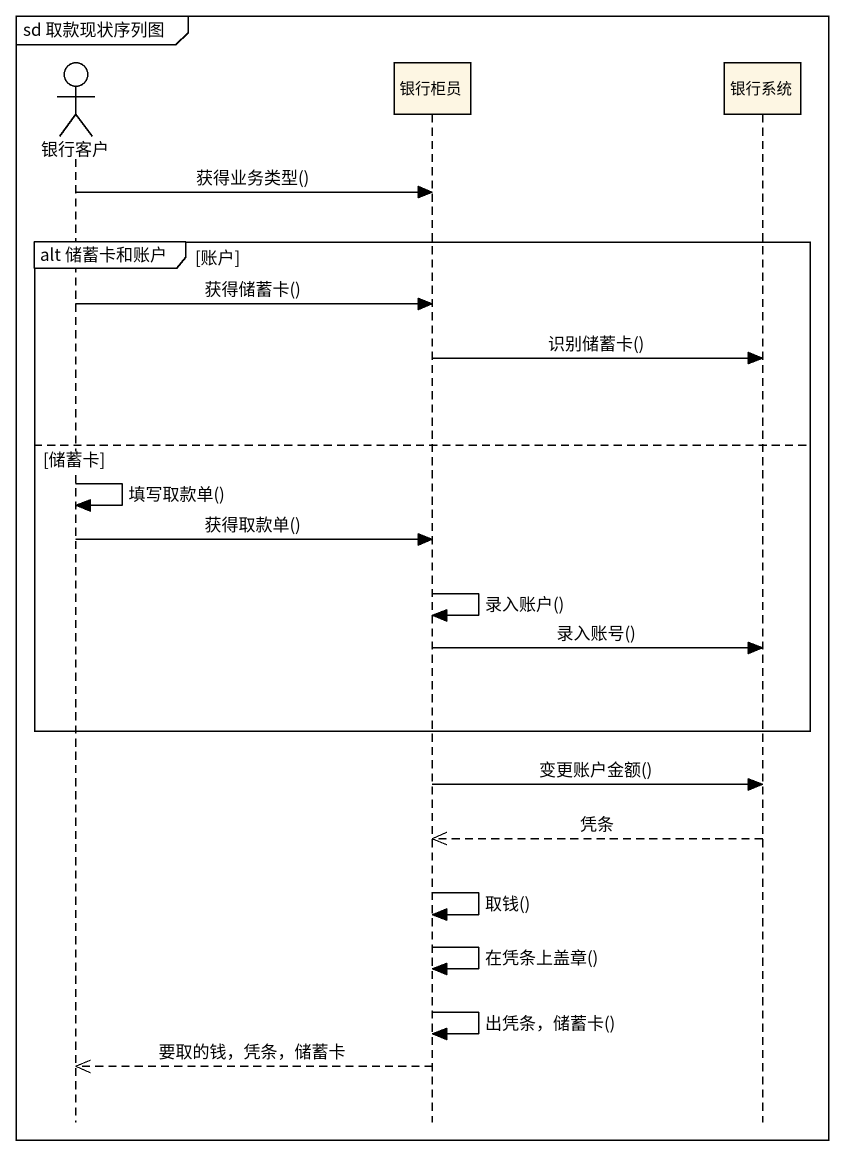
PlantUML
@startuml
mainframe sd 取款现状序列图
hide footbox
actor 银行客户
participant 银行柜员
participant 银行系统

银行客户 -> 银行柜员 : 获得业务类型()
group alt 储蓄卡和账户 [账户]
  银行客户 -> 银行柜员 : 获得储蓄卡()
  银行柜员 -> 银行系统 : 识别储蓄卡()
else 储蓄卡
  银行客户 -> 银行客户 : 填写取款单()
  银行客户 -> 银行柜员 : 获得取款单()
  银行柜员 -> 银行柜员 : 录入账户()
  银行柜员 -> 银行系统 : 录入账号()
end
银行柜员 -> 银行系统 : 变更账户金额()
银行系统 -->> 银行柜员 : 凭条
银行柜员 -> 银行柜员 : 取钱()
银行柜员 -> 银行柜员 : 在凭条上盖章()
银行柜员 -> 银行柜员 : 出凭条，储蓄卡()
银行柜员 -->> 银行客户 : 要取的钱，凭条，储蓄卡
@enduml
